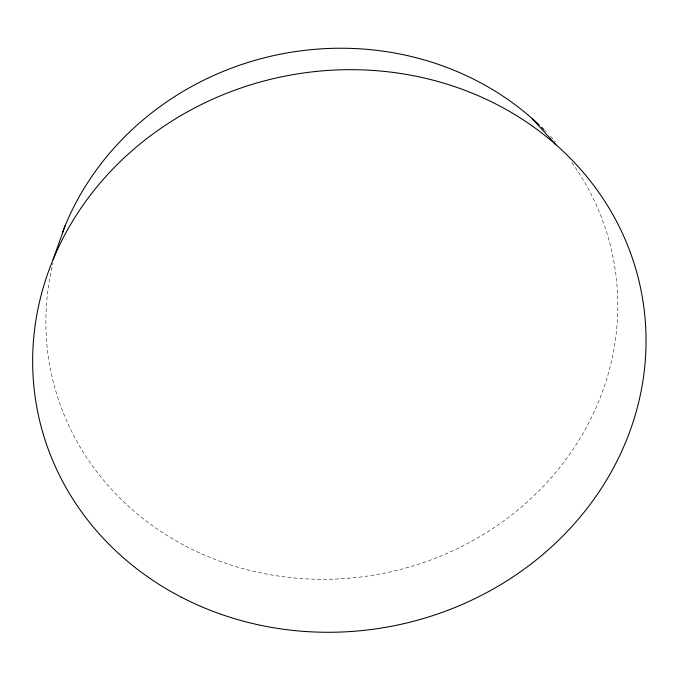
<?xml version="1.0" encoding="UTF-8"?>
<svg xmlns="http://www.w3.org/2000/svg" width="680" height="680" viewBox="0 0 680 680"><rect width="100%" height="100%" fill="white"/><g stroke="black" fill="none" stroke-linecap="round" stroke-linejoin="round"><path stroke-width="0.51" stroke-dasharray="3.4 2.55" d="M571.854 162.503A286.815 264.648 -11.4 0 1 381.863 573.648A286.815 264.648 -11.4 0 1 52.972 263.05M544.629 130.28A286.815 264.648 -11.4 0 1 546.116 131.793M550.528 136.408A286.815 264.648 -11.4 0 1 555.526 141.916"/><path stroke-width="1.02" d="M53.066 259.666L65.229 225.479M532.236 118.609L555.925 144.73M62.475 232.441A286.815 264.648 -11.4 0 1 539.291 125.069M541.594 127.279A286.815 264.648 -11.4 0 1 543.873 129.523M181.602 597.321A307.725 280.168 -11.4 0 0 646 345.44A307.725 280.168 -11.4 0 0 190.434 110.194A307.725 280.168 -11.4 0 0 181.602 597.321"/></g></svg>
